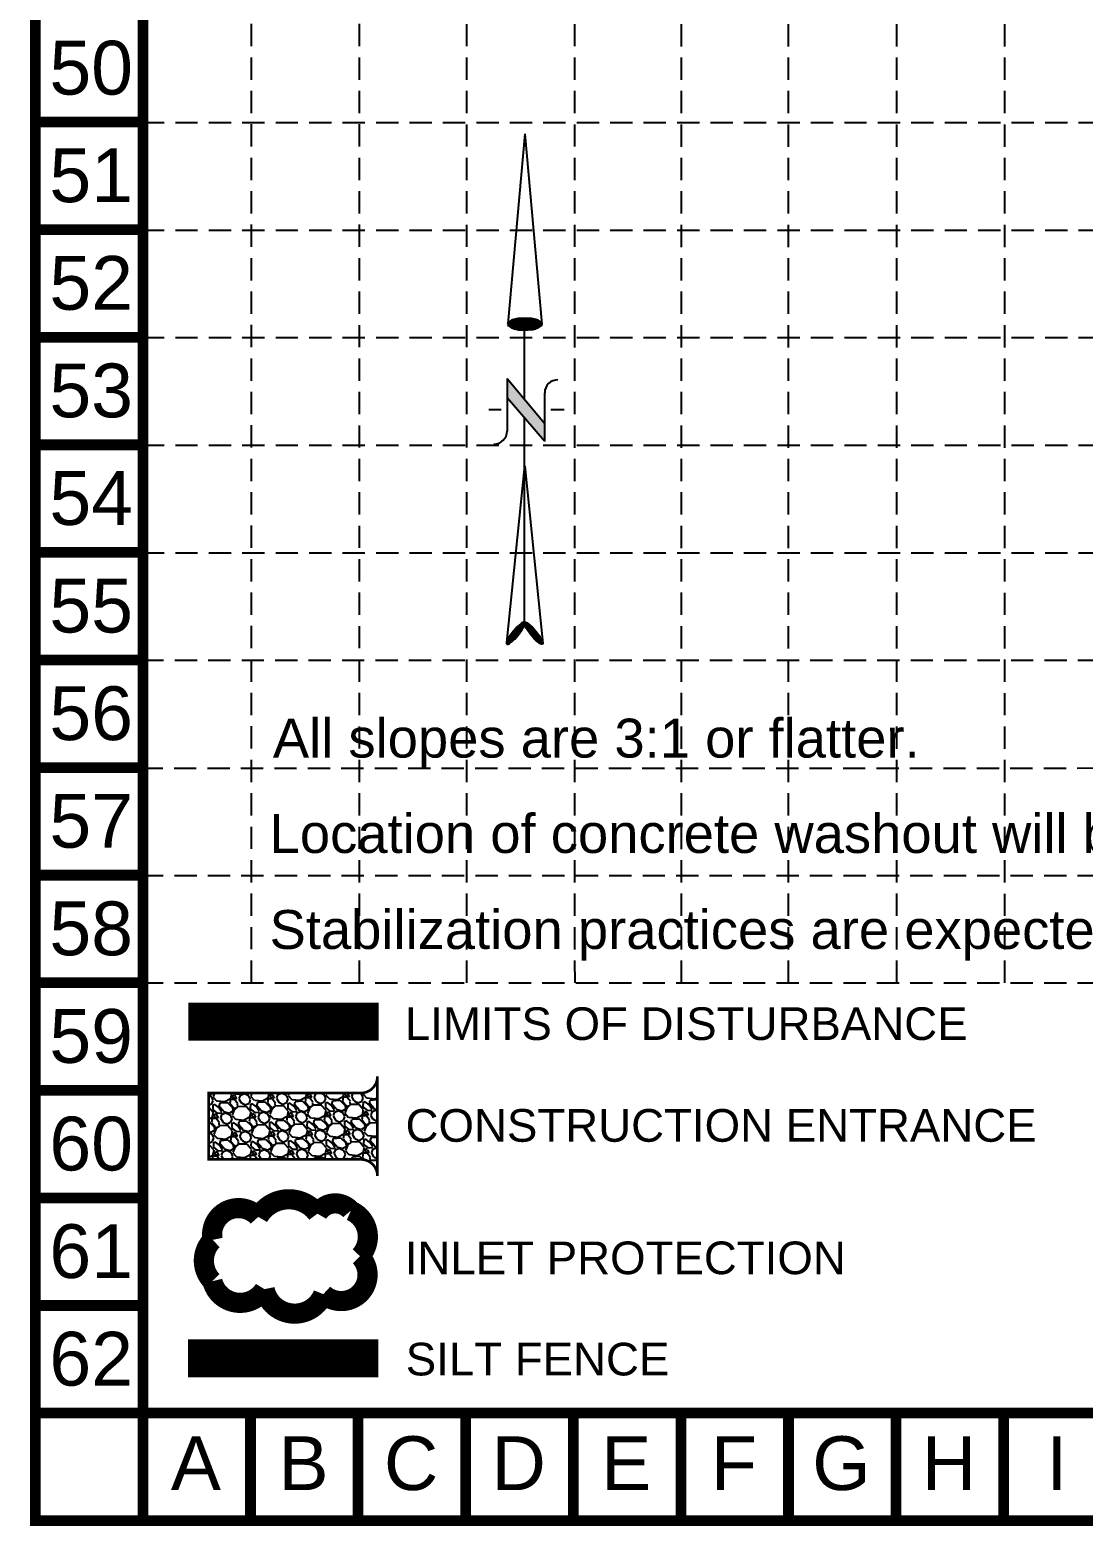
# Model space of a CAD drawing. Header units: inches. Extents: x 2439273 to 2445077, y 7048639 to 7057917.
# Drawn here: x 2439273 to 2440690, y 7048639 to 7050652 of the extents above; entities that cross this region are included whole.
import ezdxf
from ezdxf.enums import TextEntityAlignment as Align

# ---------------------------------------------------------------- set-up
doc = ezdxf.new("R2010")
doc.units = ezdxf.units.IN
doc.header["$LTSCALE"] = 300
doc.header["$MEASUREMENT"] = 0
doc.linetypes.add('HIDDEN', pattern=[0.375, 0.25, -0.125])
for name, color, linetype in [('BASE', 7, 'Continuous'), ('GRID', 254, 'HIDDEN'), ('LEGEND', 7, 'Continuous'), ('NARROW', 7, 'Continuous')]:
    doc.layers.add(name, color=color, linetype=linetype)
doc.styles.add("L200'", font='ARIAL.TTF', dxfattribs={"height": 0.001968503937008})
doc.styles.get("Standard").update_dxf_attribs({"font": 'ARIAL.TTF'})

# ---------------------------------------------------------------- blocks, each defined once
blk = doc.blocks.new('North Arrow')
at = {"layer": 'NARROW'}
for p, q in [((32.43254981860446, 3.058265073213988), (32.43254981860446, 4.631385762768332)), ((0, 0), (22.36344290151465, 2.002084736559482)), ((28.76667448424996, -2.091662794246076), (34.01874137947743, 2.319861484284047)), ((36.17825519122562, 2.333068732823449), (30.46489879658111, 2.333068732823449)), ((36.15693846157228, 2.319861484284047), (31.03953994826952, -2.091662794246076)), ((39.10239171702415, 0.006637234364461619), (59.96415737125062, 2.108618273159664)), ((0, 0), (22.3340256442134, -2.022002755547874)), ((21.65859055236069, -0.04755806894536363), (21.65587945617517, -0.04755806894536363)), ((31.2002493849468, -0.04755806894536363), (21.65859055236069, -0.04755806894536363)), ((57.4539157862273, -0.04755806894536363), (33.41071549255503, -0.04755806894536363)), ((59.8310793026576, -2.141789640390925), (39.04486644576536, -0.007715046158409677)), ((57.69334596529006, -0.02703537367779063), (57.76929195033517, -0.01344045038422337)), ((57.76514189648879, -0.05039075473177945), (57.69334596529006, -0.02703537367779063)), ((28.76667448424996, -2.091662794246076), (34.95439482978327, -2.091662794246076)), ((32.43254981860446, -4.261561808689294), (32.43254981860446, -2.800806882678444))]:
    blk.add_line(p, q, dxfattribs=at)
blk.add_lwpolyline([(22.36469003275943, -2.029144276148145), (22.58571216360451, -1.926685835660464, 0.09157658552841703), (22.86600292222374, -1.437143250313966, 0.04830551554414139), (23.03449076013294, -0.7510674610057322), (23.07365352004581, -0.007926344824227272), (23.0138871940153, 0.8191116749912908, 0.04830551554426889), (22.86600292222374, 1.421290560665511, 0.0915765855283463), (22.58571216360451, 1.91083314601201), (22.36469003275943, 2.01329158649969), (22.14366790191434, 1.91083314601201, 0.09157658552851158), (21.86337714329511, 1.421290560665511, 0.04830551554418233), (21.71549287155813, 0.8191116749912908), (21.65572654552761, -0.007926344824227272), (21.71549287155813, -0.8349643646397453, 0.04830551554422624), (21.86337714329511, -1.437143250313966, 0.09157658552816902), (22.14366790191434, -1.926685835660464)], format="xyb", close=True, dxfattribs=at)
for points in [[(57.45558378554506, -0.03134526075882604), (57.43996657389744, 0.0836624617477355, -0.06681784727068599), (57.67471216397553, 0.4712181194372533, -0.03073031192727785), (58.00862399094058, 0.8372912985578296), (58.52165351551321, 1.292257312707079), (59.07299621394941, 1.699951556056476, -0.03073031192742202), (59.50028108291463, 1.950818694931513, -0.06681784727061153), (59.92804734067704, 2.100220530974184), (60.03732810972451, 2.061125939999329)], [(60.03732810972451, 2.061125939999329), (60.05294532137214, 1.946118217492767, -0.06681784727066456), (59.81819973129404, 1.558562559803249, -0.03073031192683177), (59.43379851860755, 1.137137013811298), (58.97125837981093, 0.7375233665334235), (58.41991568137473, 0.3298291232385964, -0.03073031192764033), (57.99263081235495, 0.07896198436355917, -0.03669233332525137), (57.76236303227506, -0.01733721801429056)], [(57.45558378554506, -0.03527464659782709), (57.43996657389744, -0.150282369049819, 0.06681784727068599), (57.67471216397553, -0.5378380267393368, 0.03073031192727785), (58.00862399094058, -0.903911205859913), (58.52165351551321, -1.358877220063732), (59.07299621394941, -1.766571463358559, 0.03073031192742202), (59.50028108291463, -2.017438602233597, 0.06681784727061153), (59.92804734067704, -2.166840438276267), (60.03732810972451, -2.127745847301412)], [(60.03732810972451, -2.127745847301412), (60.05294532137214, -2.012738124794851, 0.06681784727066456), (59.81819973129404, -1.625182467105333, 0.03073031192683177), (59.43379851860755, -1.203756921113381), (58.97125837981093, -0.804143273835507), (58.41991568137473, -0.3964490305406798, 0.03073031192764033), (57.99263081235495, -0.1455818916656426, 0.03669233332525137), (57.76236303227506, -0.04928268934236257)]]:
    blk.add_lwpolyline(points, format="xyb", dxfattribs=at)
for centre, start, end in [((30.46491631666868, 3.862994872579293), 178.8769027564139, 270), ((34.95439482978327, -3.621588933947351), 358.8769027564139, 90)]:
    blk.add_arc(centre, 1.529926139739004, start, end, dxfattribs=at)
for points in [[(23.01902749208239, 0.7489697719211108), (21.85494459723486, 1.41965102062386), (22.86773874044229, 1.437300527177285), (22.14491470462235, 1.910307302568981)], [(22.86773874044229, 1.437300527177285), (22.14491470462235, 1.910307302568981), (22.58617356370451, 1.910307302568981), (22.35503797086494, 2.002084736559482)], [(31.04573626156707, -2.092600781761575), (36.15173163068903, 2.358604768796795), (28.74698772917327, -2.064361571265181), (34.01267678058502, 2.358604768796795)], [(59.44663154890804, 1.149516487475921), (59.00303798687673, 1.64907741756906), (59.61749721722299, 1.335816834307479), (59.27576588053853, 1.822957741314895)], [(59.61749721722299, 1.335816834307479), (59.27576588053853, 1.822957741314895), (59.80972109409777, 1.551097235151246), (59.4926338442383, 1.954057985367399)], [(59.80972109409777, 1.551097235151246), (59.4926338442383, 1.954057985367399), (59.93129858887187, 1.730497569169529), (59.69471535579942, 2.039618144699489)], [(59.93129858887187, 1.730497569169529), (59.69471535579942, 2.039618144699489), (60.05287608364597, 1.941637962281675), (59.93129858887187, 2.103098262887215)], [(60.05287608364597, 1.941637962281675), (59.93129858887187, 2.103098262887215), (60.03644669248388, 2.064458190925507)], [(23.02743242273209, -0.7618279882990464), (21.67003612299595, -0.04525802260104683), (23.06525461068304, -0.04525802260104683), (21.71626324154204, 0.8195677980802429)], [(23.06525461068304, -0.04525802260104683), (21.71626324154204, 0.8195677980802429), (23.01902749208239, 0.7489697719211108), (21.85494459723486, 1.41965102062386)], [(57.44388876337325, 0.08001449623407098), (57.69525844847522, -0.01106567331589758), (57.49810575425727, 0.2124947428819723), (57.77083364797363, -0.01106567331589758)], [(57.450460519849, -0.04004572727353661), (57.68868669199946, -0.016585683588346), (57.44388876337325, 0.08001449623407098), (57.69525844847522, -0.01106567331589758)], [(57.49810575425727, 0.2124947428819723), (57.77083364797363, -0.01106567331589758), (57.59996797960412, 0.3891350717640307), (57.940056377156, 0.06345446541672572)], [(57.59996797960412, 0.3891350717640307), (57.940056377156, 0.06345446541672572), (57.68211493557828, 0.4981552747267415), (58.06984856753843, 0.1324545938769006)], [(57.68211493557828, 0.4981552747267415), (58.06984856753843, 0.1324545938769006), (57.83819415180915, 0.663755583063903), (58.29493122679196, 0.2580348277115263)], [(57.83819415180915, 0.663755583063903), (58.29493122679196, 0.2580348277115263), (58.02877508955135, 0.8569559427633067), (58.51837094691291, 0.405695102581376)], [(58.02877508955135, 0.8569559427633067), (58.51837094691291, 0.405695102581376), (58.26042950528063, 1.069476338470849), (58.73031009321494, 0.5657754006460891)], [(58.26042950528063, 1.069476338470849), (58.73031009321494, 0.5657754006460891), (58.51837094691291, 1.297176762400341), (59.04904028220699, 0.8114158579883224)], [(58.51837094691291, 1.297176762400341), (59.04904028220699, 0.8114158579883224), (58.69580837170361, 1.422756996180397), (59.26097942850902, 0.9949561996836565)], [(59.26426530671961, 0.9963362022790534), (58.69416543257103, 1.419996991044172), (59.44663154890804, 1.149516487475921), (59.00303798687673, 1.64907741756906)], [(22.86773874044229, -1.439569039612252), (21.72466817219174, -0.8747848301754857), (23.02743242273209, -0.7618279882990464), (21.67003612299595, -0.04525802260104683)], [(22.5777686330548, -1.930225321557373), (21.86334952788457, -1.446628842222708), (22.86773874044229, -1.439569039612252), (21.72466817219174, -0.8747848301754857)], [(22.36344290151465, -2.014942952937417), (22.14491470462235, -1.930225321557373), (22.5777686330548, -1.930225321557373), (21.86334952788457, -1.446628842222708)], [(57.4373170068975, -0.1421659174229717), (57.68868669199946, -0.02210569386079442), (57.450460519849, -0.04004572727353661), (57.68868669199946, -0.016585683588346)], [(57.45703227632475, -0.1932260124704044), (57.69525844847522, -0.02762570418781252), (57.4373170068975, -0.1421659174229717), (57.68868669199946, -0.02210569386079442)], [(57.52603571929285, -0.3257062591183058), (57.76426189149788, -0.05108574781843345), (57.45703227632475, -0.1932260124704044), (57.69525844847522, -0.02762570418781252)], [(57.63446970111545, -0.4802665469105705), (57.90062583830149, -0.1021458429204358), (57.52603571929285, -0.3257062591183058), (57.76426189149788, -0.05108574781843345)], [(57.78397716092513, -0.6624268860650773), (58.09120677609826, -0.2001260253382497), (57.63446970111545, -0.4802665469105705), (57.90062583830149, -0.1021458429204358)], [(57.97455809866733, -0.8735672791772231), (58.33600470472447, -0.3477863002626691), (57.78397716092513, -0.6624268860650773), (58.09120677609826, -0.2001260253382497)], [(58.24071423585337, -1.113687726247008), (58.61366141578401, -0.5423666625029), (57.97455809866733, -0.8735672791772231), (58.33600470472447, -0.3477863002626691)], [(58.61366141578401, -1.433848322321865), (58.92746278743289, -0.771447089027788), (58.24071423585337, -1.113687726247008), (58.61366141578401, -0.5423666625029)], [(58.91431927448139, -1.64498871543401), (59.20019068109468, -1.004667523229728), (58.61366141578401, -1.433848322321865), (58.92746278743289, -0.771447089027788)], [(59.11804372517508, -1.794028992899257), (59.56985198281473, -1.35518817585762), (58.91760515269198, -1.651888728247286), (59.20019068109468, -1.011567536097573)], [(59.34805520177179, -1.927889242142555), (59.81300697236293, -1.62152867174882), (59.11804372517508, -1.794028992899257), (59.56985198281473, -1.35518817585762)], [(59.53699320043597, -1.324828119304584), (59.41377276652929, -1.18406785724801), (59.20840537670301, -1.014327541233797)], [(59.58299549571166, -2.052089473381784), (59.92801271066128, -1.787128980031412), (59.34805520177179, -1.927889242142555), (59.81300697236293, -1.62152867174882)], [(59.78343406819477, -2.12522960951901), (60.04630432717022, -2.007929391147627), (59.58299549571166, -2.052089473381784), (59.92801271066128, -1.787128980031412)], [(59.92308389326354, -2.166629686616943), (60.03808963156189, -2.132129622386856), (59.78343406819477, -2.12522960951901), (60.04630432717022, -2.007929391147627)]]:
    blk.add_solid(points, dxfattribs=at)

msp = doc.modelspace()

# ---------------------------------------------------------------- hatches: boundary and pattern name
at = {"layer": 'LEGEND'}
h = msp.add_hatch(dxfattribs=at)
h.set_pattern_fill('GRAVEL', color=4, scale=35.72609672689473, angle=-43.93425516442545, style=0)
h.set_pattern_definition([(184.0785448355772, (2389576.697220845, 7027520.904075613), (-428.9126375845716, -33.24563437181305), [4.806446149249522, -475.8390262020243]), (141.0354448355555, (2389571.902938443, 7027520.562222688), (333.51970007951, -271.7277090089029), [8.248012499146947, -816.5529873328707]), (88.5761448355755, (2389565.489817307, 7027525.748892604), (-15.3910149909591, -530.8835601966896), [5.815779833981678, -575.7629180861202]), (223.3394448355939, (2389549.259046831, 7027528.984268228), (521.4861062597159, 489.7654487564256), [7.510983123671287, -743.5871863390707]), (248.8994448355876, (2389543.796305548, 7027523.829338168), (168.8164616347213, 432.6717493136484), [7.365113470737317, -729.1472339337028]), (313.3394448355552, (2389541.144812515, 7027516.958047957), (-489.7654487560943, 521.4861062600686), [7.510983123671583, -743.5871863390998]), (353.7599448355703, (2389546.299742574, 7027511.495306674), (-582.3388451953973, 64.96684391740368), [9.932890946881898, -983.35541776718]), (28.32104483559072, (2389556.17377611, 7027510.415665546), (725.4282194809705, 392.4927442632078), [9.377671677650575, -928.3898176222771]), (77.49534483558271, (2389564.428970911, 7027514.864547262), (116.4214070358971, 532.7631166615695), [7.536420104543257, -746.1064120500064]), (131.3021448355553, (2389566.060754771, 7027522.222198645), (258.2166054809855, -298.3946649444517), [8.603987326934792, -421.5952003893212]), (178.4631448355735, (2389560.381874077, 7027528.685854369), (-581.3991503306405, 14.45121054674389), [11.12682137339792, -1101.556137666619]), (94.87984483557065, (2389574.481554395, 7027504.186943965), (-31.36622530366121, 327.8814730067114), [3.797719808168178, -375.9758686830022]), (127.5349448355558, (2389574.1584962, 7027507.970914559), (284.8835310838437, -373.6985375840798), [7.225138623760082, -715.2904386048912]), (181.0657448355752, (2389569.756601314, 7027513.700329843), (-24.78793456734456, -25.72767142899467), [5.052420325214141, -45.47189010521747]), (159.2643448355616, (2389570.930216099, 7027518.522804341), (178.2141970526484, -72.48426677645121), [2.720828074527079, -269.3610147735692]), (247.8671448355881, (2389568.385641849, 7027519.48612932), (48.63612629264109, 101.9709221049776), [3.847807795778977, -188.5431178846208]), (347.0295448355661, (2389566.935955698, 7027515.921845897), (126.7588548761468, -22.90834083601689), [6.24953037433918, -202.0676247875482]), (117.6308448355586, (2389573.026018639, 7027514.519146576), (26.66745080027125, -75.30348695243252), [4.519029701084017, -108.4568200043066]), (332.4552448355586, (2389553.463597038, 7027533.863126921), (331.6402912175312, -170.6965206182694), [6.330664340006663, -626.7373773350125]), (26.41194483558994, (2389559.076696172, 7027530.935562521), (-375.5777803977577, -183.8527633084645), [5.311077265517609, -525.7955417772447]), (249.2643448355873, (2389577.983604018, 7027519.664679268), (72.4842667764022, 178.2141970527689), [5.441620422960184, -266.6402224252737]), (299.6762448355578, (2389576.056954061, 7027514.575530769), (-182.9130912540503, 325.0621263051468), [6.330664340008975, -626.7373773352416]), (295.5097448355595, (2389538.095082362, 7027517.91197557), (-79.06261024057659, 175.3949041386736), [6.104875408695134, -299.1390379304484]), (250.8408448355865, (2389540.724232903, 7027512.402247459), (144.0291642990878, 406.9438270508799), [5.115191077166417, -506.4046668875065]), (22.86714483558841, (2389553.452953756, 7027493.689136532), (175.3949888386536, 79.06242376457901), [5.44162042295753, -266.6402224251436]), (333.419744835559, (2389558.46692333, 7027495.803733803), (-433.6112483345551, 219.3325872807904), [5.988801320426901, -592.8897230479104]), (25.5097448355896, (2389540.846398657, 7027505.835220711), (-175.3949041385549, -79.06261024062995), [3.052437704346269, -302.1914756346675]), (57.37564483559212, (2389551.909293948, 7027495.176412146), (73.42412368460263, 127.6985414264877), [1.821673672105236, -180.3463723342562]), (122.0295448355571, (2389552.891413658, 7027496.710674589), (52.39512570701744, -100.0914077122838), [7.365113470736554, -139.9373345744782]), (142.0747448355557, (2389548.98527731, 7027502.954643141), (282.0645382457185, -222.1516168851116), [6.825470779674981, -675.7206425832117]), (259.7558448355812, (2389564.705042277, 7027513.606356186), (23.84814503022627, 76.2432755341076), [5.152489122149583, -123.6597746576867]), (309.2229448355556, (2389563.788704127, 7027508.536002418), (387.7942105786174, -472.8502742196138), [8.995616799255313, -890.5645269041173]), (17.0111448355854, (2389569.476982187, 7027501.56719079), (-276.4261523800001, -80.94194590598565), [3.678216014614376, -364.144457229725]), (46.06574483559388, (2389572.994278781, 7027502.643284157), (-0.9397365708322173, 50.51559036435948), [2.143565803614435, -33.58253092329282]), (76.3221448355834, (2389549.214361847, 7027504.222231583), (-70.60502683307793, -279.2452882980696), [4.963212261690295, -491.3595858555954]), (4.078544835577282, (2389550.387976632, 7027509.044706082), (428.9126375845716, 33.24563437181313), [9.612892298499043, -471.0325800527745]), (316.0657448355552, (2389559.976541435, 7027509.728411934), (50.51559036432533, 0.9397365708328591), [9.288785148995657, -26.43731157791071]), (281.370544835567, (2389566.665733937, 7027503.28355094), (-83.76078528172698, 427.9729924377576), [5.648796057879906, -559.2303810169498]), (210.1203448355913, (2389567.779416767, 7027497.745630732), (-124.8793713458638, -78.12273297619852), [5.201791135630216, -254.8881229068479]), (163.7117448355641, (2389563.280000463, 7027495.135274922), (-736.7049581734634, 213.6936739893944), [8.469407120561698, -838.4726982533797]), (131.4918448355553, (2389555.150519176, 7027497.510696589), (-309.6718414142833, 347.9705932109418), [8.960069333011871, -887.0458993635638])])
edge = h.paths.add_edge_path()
edge.add_line((2439740.303441024, 7049109.630805414), (2439740.303441024, 7049243.617975503))
edge.add_ellipse((2439717.972250497, 7049243.617975503), major_axis=(15.7905362540232, 15.7905362540232), ratio=0.9999999999521628, start_angle=225.0390559384562, end_angle=314.99999999862956, ccw=False)
edge.add_line((2439717.987472657, 7049221.286790164), (2439513.335799177, 7049221.268253507))
edge.add_line((2439513.335799177, 7049221.268253507), (2439513.335799177, 7049131.876533167))
edge.add_line((2439513.335799177, 7049131.876533167), (2439717.957028337, 7049131.961990753))
edge.add_ellipse((2439717.972250497, 7049109.630805414), major_axis=(-15.79053625378989, 15.79053625378989), ratio=0.9999999999816819, start_angle=225.0000000005248, end_angle=315.0390559377558, ccw=False)

# ---------------------------------------------------------------- linework, layer by layer
at = {"layer": 'BASE', "const_width": 14.47547555135775}
for points in [[(2445070.198366735, 7048645.875141525), (2445070.198366735, 7057910.1794944), (2439280.008146191, 7057910.1794944), (2439280.008146191, 7048645.875141525)], [(2444925.443611221, 7048790.629897038), (2444925.443611221, 7057765.424738886), (2439424.762901705, 7057765.424738886), (2439424.762901705, 7048790.629897038)]]:
    msp.add_lwpolyline(points, close=True, dxfattribs=at)
for points in [[(2439424.762901705, 7050527.686963202), (2439280.008146191, 7050527.686963202)], [(2439424.762901705, 7050382.932207689), (2439280.008146191, 7050382.932207689)], [(2439424.762901705, 7050238.177452175), (2439280.008146191, 7050238.177452175)], [(2439424.762901705, 7050093.422696661), (2439280.008146191, 7050093.422696661)], [(2439424.762901705, 7049948.667941147), (2439280.008146191, 7049948.667941147)], [(2439424.762901705, 7049803.913185634), (2439280.008146191, 7049803.913185634)], [(2439424.762901705, 7049659.15843012), (2439280.008146191, 7049659.15843012)], [(2439424.762901705, 7049514.403674606), (2439280.008146191, 7049514.403674606)], [(2439424.762901705, 7049369.648919093), (2439280.008146191, 7049369.648919093)], [(2439424.762901705, 7049224.894163579), (2439280.008146191, 7049224.894163579)], [(2439424.762901705, 7049080.139408065), (2439280.008146191, 7049080.139408065)], [(2439424.762901705, 7048935.384652552), (2439280.008146191, 7048935.384652552)], [(2439424.762901705, 7048790.629897038), (2439280.008146191, 7048790.629897038)], [(2439424.762901705, 7048790.629897038), (2439424.762901705, 7048645.875141525)], [(2439569.517657219, 7048790.629897038), (2439569.517657219, 7048645.875141525)], [(2439714.272412732, 7048790.629897038), (2439714.272412732, 7048645.875141525)], [(2439859.027168246, 7048790.629897038), (2439859.027168246, 7048645.875141525)], [(2440003.781923759, 7048790.629897038), (2440003.781923759, 7048645.875141525)], [(2440148.536679273, 7048790.629897038), (2440148.536679273, 7048645.875141525)], [(2440293.291434786, 7048790.629897038), (2440293.291434786, 7048645.875141525)], [(2440438.0461903, 7048790.629897038), (2440438.0461903, 7048645.875141525)], [(2440582.800945814, 7048790.629897038), (2440582.800945814, 7048645.875141525)]]:
    msp.add_lwpolyline(points, dxfattribs=at)
at = {"layer": 'GRID', "linetype": 'HIDDEN', "ltscale": 0.4}
for p, q in [((2439570.839047602, 7049369.669287636), (2439570.055653548, 7057759.985984478)), ((2439716.207855231, 7049369.64643262), (2439714.408052467, 7057759.920796219)), ((2439860.529375066, 7049369.623742258), (2439859.195483935, 7057759.5393373)), ((2440006.055191198, 7049369.600862557), (2440003.762323744, 7057759.315332679)), ((2440149.490428179, 7049369.578311538), (2440148.879209511, 7057760.434865438)), ((2440293.353145944, 7049369.555693311), (2440293.80697406, 7057760.165831068)), ((2440439.199073171, 7049369.532763281), (2440438.420093927, 7057759.632311611)), ((2440584.468129916, 7049369.509923947), (2440582.989441817, 7057759.756068512)), ((2439423.388600118, 7050527.20298807), (2444924.069309634, 7050527.20298807)), ((2439423.388600118, 7050382.448232556), (2444924.069309634, 7050382.448232556)), ((2439423.388600118, 7050237.693477042), (2444924.069309634, 7050237.693477042)), ((2439423.388600118, 7050092.938721529), (2444924.069309634, 7050092.938721529)), ((2439423.388600118, 7049948.183966015), (2444924.069309634, 7049948.183966015)), ((2439422.634748128, 7049803.542762794), (2444919.46656569, 7049803.233641027)), ((2439421.609121505, 7049658.379661466), (2444919.478270066, 7049659.355879285)), ((2439422.092324237, 7049513.947632649), (2444920.012849528, 7049513.56098886)), ((2439422.094420561, 7049369.692673402), (2444919.822056255, 7049368.828315649))]:
    msp.add_line(p, q, dxfattribs=at)
at = {"layer": 'LEGEND', "color": 1, "linetype": 'HIDDEN', "ltscale": 0.8, "const_width": 51.02768783310841}
msp.add_lwpolyline([(2439485.693696329, 7049317.374452948), (2439741.739984452, 7049317.374452948)], dxfattribs=at)
at = {"layer": 'LEGEND', "color": 4, "const_width": 3.572609672689473}
msp.add_lwpolyline([(2439740.303441024, 7049109.630805414), (2439740.303441024, 7049243.617975503, -0.4140139244211871), (2439717.987472657, 7049221.286790164), (2439513.335799177, 7049221.268253507), (2439513.335799177, 7049131.876533167), (2439717.957028337, 7049131.961990753, -0.4144132285109485)], format="xyb", close=True, dxfattribs=at)
at = {"layer": 'LEGEND', "color": 170, "ltscale": 100, "const_width": 27.14883992210558}
msp.add_lwpolyline([(2439579.987454389, 7049054.636718651, 0.5205670505517462), (2439579.987454389, 7049054.636718651, 0.7651954600696135), (2439518.576296013, 7049023.721643727, 0.4178788784126488), (2439518.195878062, 7048968.098156006, 0.6649002420699669), (2439588.374588419, 7048957.384990915, 0.744833174426672), (2439667.526581807, 7048950.739446281, 0.9756416855879776), (2439716.834521257, 7049001.673974062, 0.5205670505517462), (2439704.556764073, 7049063.034207651, 0.5205670505517462), (2439659.538303092, 7049058.94352055, 0.5402640007904789), (2439579.987454389, 7049054.636718651)], format="xyb", close=True, dxfattribs=at)
at = {"layer": 'LEGEND', "color": 200, "const_width": 51.02768783310841}
msp.add_lwpolyline([(2439485.290747146, 7048864.497075479), (2439741.337035269, 7048864.497075479)], dxfattribs=at)

# ---------------------------------------------------------------- block references
at = {"layer": 'BASE', "xscale": 11.43369987187907, "yscale": 11.43369987187907, "zscale": 11.43369987368712, "rotation": 270}
msp.add_blockref('North Arrow', (2439938.666902348, 7050511.652630326), dxfattribs=at)

# ---------------------------------------------------------------- texts
at = {"layer": 'BASE'}
for s, height, p in [('50', 72.37737775687128, (2439355.188478824, 7050600.864578631)), ('51', 72.37737775687128, (2439355.188579852, 7050456.10976812)), ('52', 72.37737775687128, (2439355.188680879, 7050311.355003277)), ('53', 72.37737775687128, (2439355.188680879, 7050166.600284103)), ('54', 72.37737775687128, (2439355.188680879, 7050021.8456106)), ('55', 72.37737775687128, (2439355.188781907, 7049877.090800088)), ('56', 72.37737775593996, (2439355.188882935, 7049732.336035246)), ('57', 72.37737775687128, (2439355.188377796, 7049587.581087727)), ('58', 72.37737775687128, (2439355.188377796, 7049442.826414223)), ('59', 72.37737775687128, (2439355.188478824, 7049298.071603712)), ('60', 72.37737775687128, (2439355.188579852, 7049153.31683887)), ('61', 72.37737775687128, (2439355.188579852, 7049008.562119696)), ('62', 72.37737775687128, (2439355.188579852, 7048863.807446192)), ('A', 72.37737775687128, (2439496.051521119, 7048723.276590253)), ('B', 72.37737775687128, (2439640.806276633, 7048723.276590253)), ('C', 72.37737775687128, (2439785.561032146, 7048723.276590253)), ('D', 72.37737775687128, (2439930.31578766, 7048723.276590253)), ('E', 72.37737775687128, (2440075.070543174, 7048723.276590253)), ('F', 72.37737775687128, (2440219.825298687, 7048723.276590253)), ('G', 72.37737775687128, (2440364.580054201, 7048723.276590253)), ('H', 72.37737775687128, (2440509.334809714, 7048723.276590253)), ('I', 72.37737775687128, (2440654.089565228, 7048723.276590253))]:
    msp.add_text(s, height=height, dxfattribs=at).set_placement(p, align=Align.MIDDLE_CENTER)
at = {"layer": 'BASE', "color": 7, "style": "L200'"}
for s, height, p in [('All slopes are 3:1 or flatter.', 52.36937763076276, (2439599.614129292, 7049672.620064509)), ('Location of concrete washout will be determined in the field and will be reflected on this Site Map.', 52.36937763076276, (2439595.209203416, 7049544.290956638)), ('Stabilization practices are expected to be used at all disturbed areas. After final grade is established, establish vegetation at all disturbed areas.', 52.36937762983143, (2439595.135820451, 7049415.137398615))]:
    msp.add_text(s, height=height, dxfattribs=at).set_placement(p)
at = {"layer": 'LEGEND', "style": "L200'"}
for s, height, p in [('LIMITS OF DISTURBANCE', 43.93933778908104, (2439777.192481524, 7049292.654015765)), ('CONSTRUCTION ENTRANCE', 43.93933778908104, (2439778.096415346, 7049155.728710411)), ('INLET PROTECTION', 43.93933779001236, (2439776.9914442, 7048977.549365278)), ('SILT FENCE', 43.93933778908104, (2439778.363463927, 7048841.318418912))]:
    msp.add_text(s, height=height, dxfattribs=at).set_placement(p)

doc.saveas('drawing.dxf')
